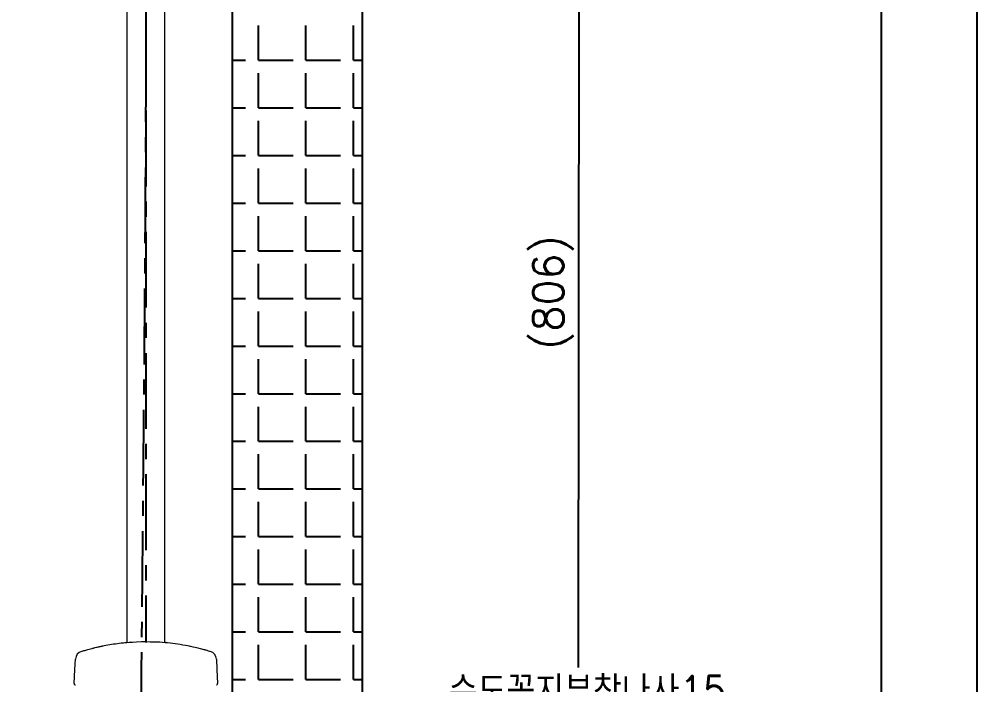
# Model space of a CAD drawing. Extents: x -6207 to -5787, y -4608 to -3937.
# Drawn here: x -5897.6 to -5787, y -4323.9 to -4247 of the extents above; entities that cross this region are included whole.
import ezdxf

# ---------------------------------------------------------------- set-up
doc = ezdxf.new("R2010")
doc.units = 0
doc.header["$LTSCALE"] = 7
doc.linetypes.add('CENTER', pattern=[2, 1.25, -0.25, 0.25, -0.25])
doc.layers.get('0').update_dxf_attribs({"color": 2, "linetype": 'CONTINUOUS'})
for name, color, linetype in [('CL', 1, 'CENTER'), ('D', 2, 'CONTINUOUS'), ('HT', 3, 'CONTINUOUS')]:
    doc.layers.add(name, color=color, linetype=linetype)
doc.styles.add('GHS', font='ROMANS.shx', dxfattribs={"bigfont": 'GHS.shx'})

msp = doc.modelspace()

# ---------------------------------------------------------------- linework, layer by layer
at = {"color": 4}
msp.add_line((-5797.9666, -4593.9516), (-5797.9666, -3968.34396), dxfattribs=at)
msp.add_line((-5832.98885, -4321.84914), (-5832.85252, -4200.27189))
at = {"color": 7, "linetype": 'Continuous', "lineweight": 15}
for p, q in [((-5885.14466, -4229.55669), (-5885.14466, -4318.97134)), ((-5880.74466, -4318.97275), (-5880.74466, -4229.55624)), ((-5877.99467, -4319.36351), (-5877.86768, -4319.39091))]:
    msp.add_line(p, q, dxfattribs=at)
at = {"color": 7, "linetype": 'Continuous', "lineweight": 15, "flags": 128}
for points in [[(-5891.2283, -4323.72124), (-5891.14296, -4322.09277), (-5891.08056, -4320.90206)], [(-5874.80877, -4320.90206), (-5874.74636, -4322.09277), (-5874.66102, -4323.72124)]]:
    msp.add_lwpolyline(points, dxfattribs=at)
at = {"color": 7, "linetype": 'Continuous', "lineweight": 15}
for centre, radius, start, end in [((-5880.61826, -4319.07748), 0.1, 84.8516375, 113.2428257), ((-5890.08193, -4320.95439), 1, 107.3006711, 177), ((-5875.8074, -4320.95439), 1, 3, 72.6993289), ((-5891.0885, -4323.72857), 0.14, 177, 270), ((-5874.80083, -4323.72857), 0.14, 270, 3)]:
    msp.add_arc(centre, radius, start, end, dxfattribs=at)
at = {"color": 1, "linetype": 'CENTER'}
msp.add_open_spline([(-5882.94466, -4236.10884), (-5882.94605, -4245.51349), (-5882.95218, -4249.91904), (-5882.9797, -4258.64688), (-5882.99972, -4262.97018), (-5883.04904, -4271.49395), (-5883.07845, -4275.69553), (-5883.15433, -4285.50075), (-5883.20285, -4291.04506), (-5883.29979, -4301.90106), (-5883.34853, -4307.21224), (-5883.48652, -4322.54944), (-5883.57238, -4332.3908), (-5883.60298, -4346.37112), (-5883.60188, -4350.37093), (-5883.56507, -4358.55879), (-5883.52963, -4362.75363), (-5883.42541, -4368.95787), (-5883.38776, -4370.82596), (-5883.29318, -4374.62281), (-5883.23617, -4376.55378), (-5883.0965, -4380.43116), (-5883.01343, -4382.37706), (-5882.85725, -4385.4165), (-5882.79161, -4386.55084), (-5882.68959, -4388.25), (-5882.65337, -4388.84168), (-5882.61854, -4389.41546)], degree=3, knots=[0, 0, 0, 0, 0.0753371898, 0.0753371898, 0.1506743796, 0.1506743796, 0.2260115694, 0.2260115694, 0.3293205564, 0.3293205564, 0.4326295434, 0.4326295434, 0.6317695362, 0.6317695362, 0.7108949556, 0.7108949556, 0.790020375, 0.790020375, 0.8233101624, 0.8233101624, 0.8565999497, 0.8565999497, 0.8898897371, 0.8898897371, 0.9105211724, 0.9105211724, 0.9218598243, 0.9218598243, 0.9218598243, 0.9218598243], dxfattribs=at)
at = {"color": 7, "linetype": 'Continuous', "lineweight": 15}
for points, knots in [([(-5890.37931, -4319.99963), (-5890.37752, -4319.99907), (-5890.3691, -4319.99644), (-5890.21897, -4319.94988), (-5889.81034, -4319.82692), (-5889.40747, -4319.71922), (-5889.20482, -4319.66504)], [0, 0, 0, 0, 0.079893223, 0.374808705, 0.685510773, 1, 1, 1, 1]), ([(-5889.20482, -4319.66504), (-5888.66225, -4319.53606), (-5887.56759, -4319.27582), (-5886.08909, -4319.04953), (-5885.16886, -4318.97118), (-5883.45238, -4318.86217)], [0, 0, 0, 0, 0.392116092, 0.791113918, 1, 1, 1, 1]), ([(-5889.17064, -4319.65742), (-5889.09857, -4319.63861), (-5888.87264, -4319.57963), (-5888.41549, -4319.47183), (-5888.04711, -4319.39522), (-5887.89465, -4319.36351)], [0, 0, 0, 0, 0.215432662, 0.675290785, 1, 1, 1, 1]), ([(-5885.27428, -4318.97734), (-5885.27643, -4318.97754), (-5885.27951, -4318.97783), (-5885.27933, -4318.97781), (-5885.27927, -4318.97781)], [0, 0, 0, 0, 0.6984354647, 1, 1, 1, 1]), ([(-5883.45238, -4318.86217), (-5881.81522, -4318.89864), (-5881.17369, -4318.92054), (-5880.14347, -4319.01805), (-5878.96408, -4319.17807), (-5877.80236, -4319.39169), (-5877.05714, -4319.57392), (-5876.68451, -4319.66504)], [0, 0, 0, 0, 0.128203559, 0.342498682, 0.556804909, 0.778393431, 1, 1, 1, 1]), ([(-5876.68451, -4319.66504), (-5876.59136, -4319.6895), (-5876.30507, -4319.76467), (-5875.90782, -4319.87817), (-5875.57432, -4319.9794), (-5875.53139, -4319.99291), (-5875.51001, -4319.99963)], [0, 0, 0, 0, 0.141744908, 0.435599715, 0.718907046, 1, 1, 1, 1]), ([(-5876.38383, -4319.74508), (-5876.37373, -4319.74774), (-5876.22045, -4319.78811), (-5876.11068, -4319.82109), (-5876.08518, -4319.82812), (-5876.0757, -4319.83073)], [0, 0, 0, 0, 0.0424397613, 0.6442657504, 1, 1, 1, 1])]:
    msp.add_open_spline(points, degree=3, knots=knots, dxfattribs=at)
at = {"layer": 'CL', "color": 1, "linetype": 'CENTER'}
msp.add_line((-5882.94466, -4229.55669), (-5882.94466, -4318.97134), dxfattribs=at)
at = {"layer": 'D'}
msp.add_lwpolyline([(-6206.9666, -3937.34396), (-5786.9666, -3937.34396), (-5786.9666, -4607.9516), (-6206.9666, -4607.9516)], close=True, dxfattribs=at)
at = {"layer": 'HT', "ltscale": 0.5}
for p, q in [((-5872.94466, -4552.31485), (-5872.94466, -4058.21485)), ((-5857.94466, -4558.71485), (-5857.94466, -4058.21485)), ((-5869.95667, -4251.74744), (-5869.95667, -4247.74744)), ((-5864.45667, -4251.74744), (-5864.45667, -4247.74744)), ((-5858.95667, -4251.74744), (-5858.95667, -4247.74744)), ((-5872.94466, -4251.74744), (-5871.45667, -4251.74744)), ((-5869.95667, -4251.74744), (-5865.95667, -4251.74744)), ((-5864.45667, -4251.74744), (-5860.45667, -4251.74744)), ((-5858.95667, -4251.74744), (-5857.94466, -4251.74744)), ((-5869.95667, -4257.24744), (-5869.95667, -4253.24744)), ((-5864.45667, -4257.24744), (-5864.45667, -4253.24744)), ((-5858.95667, -4257.24744), (-5858.95667, -4253.24744)), ((-5872.94466, -4257.24744), (-5871.45667, -4257.24744)), ((-5869.95667, -4257.24744), (-5865.95667, -4257.24744)), ((-5864.45667, -4257.24744), (-5860.45667, -4257.24744)), ((-5858.95667, -4257.24744), (-5857.94466, -4257.24744)), ((-5869.95667, -4262.74744), (-5869.95667, -4258.74744)), ((-5864.45667, -4262.74744), (-5864.45667, -4258.74744)), ((-5858.95667, -4262.74744), (-5858.95667, -4258.74744)), ((-5872.94466, -4262.74744), (-5871.45667, -4262.74744)), ((-5869.95667, -4262.74744), (-5865.95667, -4262.74744)), ((-5864.45667, -4262.74744), (-5860.45667, -4262.74744)), ((-5858.95667, -4262.74744), (-5857.94466, -4262.74744)), ((-5869.95667, -4268.24744), (-5869.95667, -4264.24744)), ((-5864.45667, -4268.24744), (-5864.45667, -4264.24744)), ((-5858.95667, -4268.24744), (-5858.95667, -4264.24744)), ((-5872.94466, -4268.24744), (-5871.45667, -4268.24744)), ((-5869.95667, -4268.24744), (-5865.95667, -4268.24744)), ((-5864.45667, -4268.24744), (-5860.45667, -4268.24744)), ((-5858.95667, -4268.24744), (-5857.94466, -4268.24744)), ((-5869.95667, -4273.74744), (-5869.95667, -4269.74744)), ((-5864.45667, -4273.74744), (-5864.45667, -4269.74744)), ((-5858.95667, -4273.74744), (-5858.95667, -4269.74744)), ((-5872.94466, -4273.74744), (-5871.45667, -4273.74744)), ((-5869.95667, -4273.74744), (-5865.95667, -4273.74744)), ((-5864.45667, -4273.74744), (-5860.45667, -4273.74744)), ((-5858.95667, -4273.74744), (-5857.94466, -4273.74744)), ((-5869.95667, -4279.24744), (-5869.95667, -4275.24744)), ((-5864.45667, -4279.24744), (-5864.45667, -4275.24744)), ((-5858.95667, -4279.24744), (-5858.95667, -4275.24744)), ((-5872.94466, -4279.24744), (-5871.45667, -4279.24744)), ((-5869.95667, -4279.24744), (-5865.95667, -4279.24744)), ((-5864.45667, -4279.24744), (-5860.45667, -4279.24744)), ((-5858.95667, -4279.24744), (-5857.94466, -4279.24744)), ((-5869.95667, -4284.74744), (-5869.95667, -4280.74744)), ((-5864.45667, -4284.74744), (-5864.45667, -4280.74744)), ((-5858.95667, -4284.74744), (-5858.95667, -4280.74744)), ((-5872.94466, -4284.74744), (-5871.45667, -4284.74744)), ((-5869.95667, -4284.74744), (-5865.95667, -4284.74744)), ((-5864.45667, -4284.74744), (-5860.45667, -4284.74744)), ((-5858.95667, -4284.74744), (-5857.94466, -4284.74744)), ((-5869.95667, -4290.24744), (-5869.95667, -4286.24744)), ((-5864.45667, -4290.24744), (-5864.45667, -4286.24744)), ((-5858.95667, -4290.24744), (-5858.95667, -4286.24744)), ((-5872.94466, -4290.24744), (-5871.45667, -4290.24744)), ((-5869.95667, -4290.24744), (-5865.95667, -4290.24744)), ((-5864.45667, -4290.24744), (-5860.45667, -4290.24744)), ((-5858.95667, -4290.24744), (-5857.94466, -4290.24744)), ((-5869.95667, -4295.74744), (-5869.95667, -4291.74744)), ((-5864.45667, -4295.74744), (-5864.45667, -4291.74744)), ((-5858.95667, -4295.74744), (-5858.95667, -4291.74744)), ((-5872.94466, -4295.74744), (-5871.45667, -4295.74744)), ((-5869.95667, -4295.74744), (-5865.95667, -4295.74744)), ((-5864.45667, -4295.74744), (-5860.45667, -4295.74744)), ((-5858.95667, -4295.74744), (-5857.94466, -4295.74744)), ((-5869.95667, -4301.24744), (-5869.95667, -4297.24744)), ((-5864.45667, -4301.24744), (-5864.45667, -4297.24744)), ((-5858.95667, -4301.24744), (-5858.95667, -4297.24744)), ((-5872.94466, -4301.24744), (-5871.45667, -4301.24744)), ((-5869.95667, -4301.24744), (-5865.95667, -4301.24744)), ((-5864.45667, -4301.24744), (-5860.45667, -4301.24744)), ((-5858.95667, -4301.24744), (-5857.94466, -4301.24744)), ((-5869.95667, -4306.74744), (-5869.95667, -4302.74744)), ((-5864.45667, -4306.74744), (-5864.45667, -4302.74744)), ((-5858.95667, -4306.74744), (-5858.95667, -4302.74744)), ((-5872.94466, -4306.74744), (-5871.45667, -4306.74744)), ((-5869.95667, -4306.74744), (-5865.95667, -4306.74744)), ((-5864.45667, -4306.74744), (-5860.45667, -4306.74744)), ((-5858.95667, -4306.74744), (-5857.94466, -4306.74744)), ((-5869.95667, -4312.24744), (-5869.95667, -4308.24744)), ((-5864.45667, -4312.24744), (-5864.45667, -4308.24744)), ((-5858.95667, -4312.24744), (-5858.95667, -4308.24744)), ((-5872.94466, -4312.24744), (-5871.45667, -4312.24744)), ((-5869.95667, -4312.24744), (-5865.95667, -4312.24744)), ((-5864.45667, -4312.24744), (-5860.45667, -4312.24744)), ((-5858.95667, -4312.24744), (-5857.94466, -4312.24744)), ((-5869.95667, -4317.74744), (-5869.95667, -4313.74744)), ((-5864.45667, -4317.74744), (-5864.45667, -4313.74744)), ((-5858.95667, -4317.74744), (-5858.95667, -4313.74744)), ((-5872.94466, -4317.74744), (-5871.45667, -4317.74744)), ((-5869.95667, -4317.74744), (-5865.95667, -4317.74744)), ((-5864.45667, -4317.74744), (-5860.45667, -4317.74744)), ((-5858.95667, -4317.74744), (-5857.94466, -4317.74744)), ((-5869.95667, -4323.24744), (-5869.95667, -4319.24744)), ((-5864.45667, -4323.24744), (-5864.45667, -4319.24744)), ((-5858.95667, -4323.24744), (-5858.95667, -4319.24744)), ((-5872.94466, -4323.24744), (-5871.45667, -4323.24744)), ((-5869.95667, -4323.24744), (-5865.95667, -4323.24744)), ((-5864.45667, -4323.24744), (-5860.45667, -4323.24744)), ((-5858.95667, -4323.24744), (-5857.94466, -4323.24744))]:
    msp.add_line(p, q, dxfattribs=at)

# ---------------------------------------------------------------- texts
at = {"insert": (-5835.89355, -4278.56076), "char_height": 3.5, "attachment_point": 5, "rotation": 90, "style": 'GHS'}
msp.add_mtext('(806)', dxfattribs=at)
at = {"layer": 'D', "ltscale": 0.5, "style": 'GHS', "width": 0.9}
msp.add_text('수도꼭지부착나사15', height=3.5, dxfattribs=at).set_placement((-5847.96872, -4326.333))

doc.saveas('drawing.dxf')
